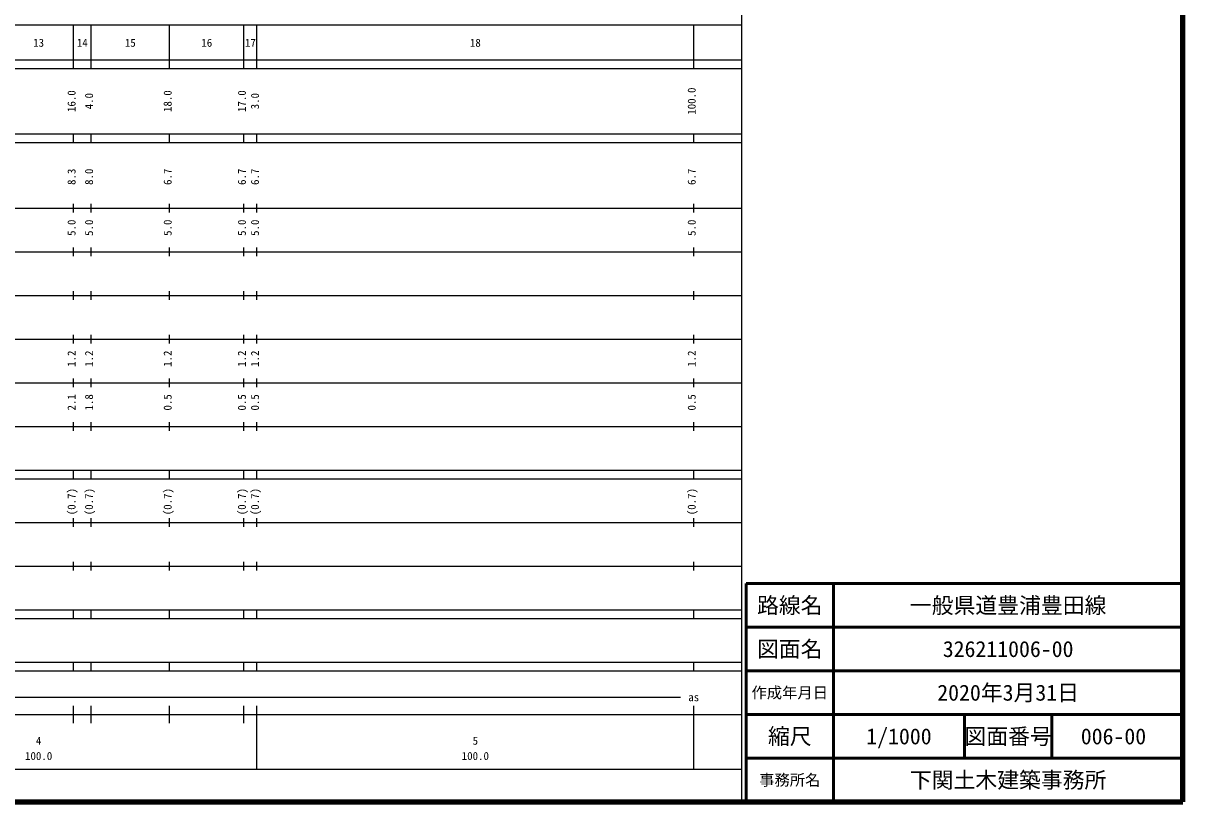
# Model space of a CAD drawing. Units: millimetres on the paper, enlarged 1000 times. Extents: x 40000 to 680000, y 20000 to 380000.
# Drawn here: x 414464 to 680000, y 20000 to 198357 of the extents above; entities that cross this region are included whole.
import ezdxf
from ezdxf.enums import TextEntityAlignment as Align

# ---------------------------------------------------------------- set-up
doc = ezdxf.new("R2010")
doc.units = ezdxf.units.MM
doc.header["$LTSCALE"] = 1000
for name, color, linetype, lineweight in [('M-TTL', 2, 'Continuous', 140), ('M-TTL-BAND', 7, 'Continuous', 25), ('M-TTL-FRAM', 2, 'Continuous', 50), ('M-TTL-LINE', 7, 'Continuous', 50)]:
    doc.layers.add(name, color=color, linetype=linetype, lineweight=lineweight)
doc.layers.add('M-TTL-TXT', color=7, linetype='Continuous')
doc.styles.add('ＭＳ ゴシック', font='')
doc.styles.get('ＭＳ ゴシック').set_extended_font_data('MS Gothic')

msp = doc.modelspace()

# ---------------------------------------------------------------- linework, layer by layer
at = {"layer": 'M-TTL'}
for p, q in [((680000, 20000), (680000, 380000)), ((40000, 20000), (680000, 20000))]:
    msp.add_line(p, q, dxfattribs=at)
at = {"layer": 'M-TTL-BAND'}
for p, q in [((579000, 20000), (579000, 370000)), ((68000, 198000), (579000, 198000)), ((426000, 188000), (426000, 198000)), ((430000, 188000), (430000, 198000)), ((448000, 188000), (448000, 198000)), ((465000, 188000), (465000, 198000)), ((468000, 188000), (468000, 198000)), ((568000, 188000), (568000, 198000)), ((40000, 190000), (579000, 190000)), ((40000, 188000), (579000, 188000)), ((40000, 173000), (579000, 173000)), ((426000, 171000), (426000, 173000)), ((430000, 171000), (430000, 173000)), ((448000, 171000), (448000, 173000)), ((465000, 171000), (465000, 173000)), ((468000, 171000), (468000, 173000)), ((568000, 171000), (568000, 173000)), ((40000, 171000), (579000, 171000)), ((426000, 155000), (426000, 157000)), ((430000, 155000), (430000, 157000)), ((448000, 155000), (448000, 157000)), ((465000, 155000), (465000, 157000)), ((468000, 155000), (468000, 157000)), ((568000, 155000), (568000, 157000)), ((40000, 156000), (579000, 156000)), ((426000, 145000), (426000, 147000)), ((430000, 145000), (430000, 147000)), ((448000, 145000), (448000, 147000)), ((465000, 145000), (465000, 147000)), ((468000, 145000), (468000, 147000)), ((568000, 145000), (568000, 147000)), ((46000, 146000), (579000, 146000)), ((52000, 136000), (579000, 136000)), ((426000, 135000), (426000, 137000)), ((430000, 135000), (430000, 137000)), ((448000, 135000), (448000, 137000)), ((465000, 135000), (465000, 137000)), ((468000, 135000), (468000, 137000)), ((568000, 135000), (568000, 137000)), ((46000, 126000), (579000, 126000)), ((426000, 125000), (426000, 127000)), ((430000, 125000), (430000, 127000)), ((448000, 125000), (448000, 127000)), ((465000, 125000), (465000, 127000)), ((468000, 125000), (468000, 127000)), ((568000, 125000), (568000, 127000)), ((426000, 115000), (426000, 117000)), ((430000, 115000), (430000, 117000)), ((448000, 115000), (448000, 117000)), ((465000, 115000), (465000, 117000)), ((468000, 115000), (468000, 117000)), ((568000, 115000), (568000, 117000)), ((52000, 116000), (579000, 116000)), ((426000, 105000), (426000, 107000)), ((430000, 105000), (430000, 107000)), ((448000, 105000), (448000, 107000)), ((465000, 105000), (465000, 107000)), ((468000, 105000), (468000, 107000)), ((568000, 105000), (568000, 107000)), ((46000, 106000), (579000, 106000)), ((40000, 96000), (579000, 96000)), ((426000, 94000), (426000, 96000)), ((430000, 94000), (430000, 96000)), ((448000, 94000), (448000, 96000)), ((465000, 94000), (465000, 96000)), ((468000, 94000), (468000, 96000)), ((568000, 94000), (568000, 96000)), ((40000, 94000), (579000, 94000)), ((426000, 83000), (426000, 85000)), ((430000, 83000), (430000, 85000)), ((448000, 83000), (448000, 85000)), ((465000, 83000), (465000, 85000)), ((468000, 83000), (468000, 85000)), ((568000, 83000), (568000, 85000)), ((49000, 84000), (579000, 84000)), ((426000, 73000), (426000, 75000)), ((430000, 73000), (430000, 75000)), ((448000, 73000), (448000, 75000)), ((465000, 73000), (465000, 75000)), ((468000, 73000), (468000, 75000)), ((568000, 73000), (568000, 75000)), ((40000, 74000), (579000, 74000)), ((40000, 64000), (579000, 64000)), ((426000, 62000), (426000, 64000)), ((430000, 62000), (430000, 64000)), ((448000, 62000), (448000, 64000)), ((465000, 62000), (465000, 64000)), ((468000, 62000), (468000, 64000)), ((568000, 62000), (568000, 64000)), ((40000, 62000), (579000, 62000)), ((40000, 52000), (579000, 52000)), ((426000, 50000), (426000, 52000)), ((430000, 50000), (430000, 52000)), ((448000, 50000), (448000, 52000)), ((465000, 50000), (465000, 52000)), ((468000, 50000), (468000, 52000)), ((568000, 50000), (568000, 52000)), ((40000, 50000), (579000, 50000)), ((71000, 44000), (565000, 44000)), ((40000, 40000), (579000, 40000)), ((426000, 38000), (426000, 42000)), ((430000, 38000), (430000, 42000)), ((448000, 38000), (448000, 42000)), ((465000, 38000), (465000, 42000)), ((468000, 27500), (468000, 42000)), ((568000, 27500), (568000, 42000)), ((68000, 27500), (579000, 27500))]:
    msp.add_line(p, q, dxfattribs=at)
at = {"layer": 'M-TTL-FRAM'}
for p, q in [((680000, 70000), (580000, 70000)), ((580000, 70000), (580000, 20000))]:
    msp.add_line(p, q, dxfattribs=at)
at = {"layer": 'M-TTL-LINE'}
for p, q in [((600000, 70000), (600000, 20000)), ((680000, 60000), (580000, 60000)), ((680000, 50000), (580000, 50000)), ((680000, 40000), (580000, 40000)), ((630000, 40000), (630000, 30000)), ((650000, 40000), (650000, 30000)), ((680000, 30000), (580000, 30000))]:
    msp.add_line(p, q, dxfattribs=at)

# ---------------------------------------------------------------- texts
at = {"layer": 'M-TTL-BAND', "style": 'ＭＳ ゴシック'}
for s, p in [('13', (418000, 192405)), ('14', (428000, 192405)), ('15', (439000, 192405)), ('16', (456500, 192405)), ('17', (466500, 192405)), ('18', (518000, 192405)), ('as', (568000, 42500)), ('4', (418000, 32523)), ('5', (518000, 32523)), ('100.0', (418000, 29033)), ('100.0', (518000, 29033))]:
    msp.add_text(s, height=1833, dxfattribs=at).set_placement(p, align=Align.BOTTOM_CENTER)
for s, p in [('100.0', (569000, 180500)), ('16.0', (427000, 180500)), ('4.0', (431000, 180500)), ('18.0', (449000, 180500)), ('17.0', (466000, 180500)), ('3.0', (469000, 180500)), ('8.3', (427000, 163174)), ('8.0', (431000, 163174)), ('6.7', (449000, 163174)), ('6.7', (466000, 163174)), ('6.7', (469000, 163174)), ('6.7', (569000, 163174)), ('5.0', (427000, 151500)), ('5.0', (431000, 151500)), ('5.0', (449000, 151500)), ('5.0', (466000, 151500)), ('5.0', (469000, 151500)), ('5.0', (569000, 151500)), ('1.2', (427000, 121500)), ('1.2', (431000, 121500)), ('1.2', (449000, 121500)), ('1.2', (466000, 121500)), ('1.2', (469000, 121500)), ('1.2', (569000, 121500)), ('2.1', (427000, 111500)), ('1.8', (431000, 111500)), ('0.5', (449000, 111500)), ('0.5', (466000, 111500)), ('0.5', (469000, 111500)), ('0.5', (569000, 111500)), ('(0.7)', (427000, 88764)), ('(0.7)', (431000, 88764)), ('(0.7)', (449000, 88764)), ('(0.7)', (466000, 88764)), ('(0.7)', (469000, 88764)), ('(0.7)', (569000, 88764))]:
    msp.add_text(s, height=1833, rotation=90, dxfattribs=at).set_placement(p, align=Align.BOTTOM_CENTER)
at = {"layer": 'M-TTL-TXT', "style": 'ＭＳ ゴシック'}
for s, height, p in [('路線名', 3666, (590000, 65000)), ('路線名', 3666, (590000, 65000)), ('一般県道豊浦豊田線', 3666, (640000, 65000)), ('図面名', 3666, (590000, 55000)), ('図面名', 3666, (590000, 55000)), ('326211006-00', 3666, (640000, 55000)), ('作成年月日', 2566, (590000, 45000)), ('作成年月日', 2566, (590000, 45000)), ('2020年3月31日', 3666, (640000, 45000)), ('縮尺', 3666, (590000, 35000)), ('縮尺', 3666, (590000, 35000)), ('図面番号', 3666, (640000, 35000)), ('図面番号', 3666, (640000, 35000)), ('1/1000', 3666, (615000, 35000)), ('006-00', 3666, (664125, 35000)), ('事務所名', 2566, (590000, 25000)), ('事務所名', 2566, (590000, 25000)), ('下関土木建築事務所', 3666, (640000, 25000))]:
    msp.add_text(s, height=height, dxfattribs=at).set_placement(p, align=Align.MIDDLE_CENTER)

doc.saveas('drawing.dxf')
